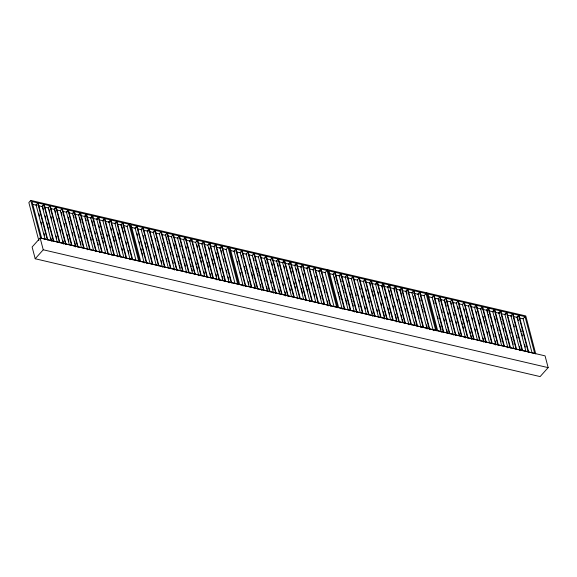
<?xml version="1.0" encoding="UTF-8"?>
<svg xmlns="http://www.w3.org/2000/svg" width="577" height="577" viewBox="0 0 577 577"><rect width="100%" height="100%" fill="white"/><g stroke="black" fill="none" stroke-linecap="round" stroke-linejoin="round"><path stroke-width="0.87" d="M535.766 353.968L525.784 315.936L30.776 200.407L28.85 202.556L38.825 240.595M45.035 239.044L36.077 204.893L37.685 203.097L38.183 203.212L47.812 239.924M51.324 241.309L42.143 206.306L43.751 204.51L44.249 204.626L53.877 241.337L53.38 241.222L43.751 204.51M44.249 204.626L42.64 206.422L42.143 206.306M57.166 241.871L48.208 207.72L49.817 205.931L50.307 206.047L59.943 242.751M63.456 244.143L54.274 209.141L55.875 207.345L56.373 207.46L66.002 244.172L65.511 244.057L55.875 207.345M56.373 207.46L54.765 209.256L54.274 209.141M69.29 244.698L60.333 210.555L61.941 208.759L62.439 208.874L72.067 245.586M40.152 238.02L32.117 246.992L35.204 258.756L540.115 376.593L548.15 367.628L545.063 355.858L40.152 238.02L43.239 249.783L35.204 258.756M75.58 246.97L66.398 211.968L68.007 210.172L68.497 210.288L78.133 246.999L77.635 246.884L68.007 210.172M68.497 210.288L66.896 212.084L66.398 211.968M81.422 247.533L72.464 213.382L74.072 211.586L74.563 211.701L84.192 248.413L83.701 248.298L74.072 211.586M74.563 211.701L72.954 213.497L72.464 213.382M87.711 249.798L78.53 214.795L80.131 213.007L80.629 213.122L90.257 249.827L89.767 249.711L80.131 213.007M80.629 213.122L79.02 214.911L78.53 214.795M93.546 250.36L84.588 216.216L86.197 214.42L86.694 214.536L96.323 251.247L95.825 251.132L86.197 214.42M86.694 214.536L85.086 216.332L84.588 216.216M99.835 252.632L90.654 217.63L92.262 215.834L92.753 215.949L102.389 252.661L101.891 252.546L92.262 215.834M92.753 215.949L91.152 217.745L90.654 217.63M105.678 253.195L96.72 219.044L98.328 217.248L98.818 217.363L108.447 254.075L107.957 253.959L98.328 217.248M98.818 217.363L97.21 219.159L96.72 219.044M111.967 255.46L102.785 220.457L104.387 218.669L104.884 218.784L114.513 255.488M104.35 219.375L103.276 220.573L102.785 220.457M118.025 256.873L108.844 221.871L110.452 220.082L110.95 220.198L120.579 256.909L120.081 256.794L110.452 220.082M110.95 220.198L109.341 221.994L108.844 221.871M123.867 257.436L114.91 223.292L116.518 221.496L117.008 221.611L126.644 258.323M130.157 259.708L120.975 224.705L122.584 222.91L123.074 223.025L132.703 259.737L132.212 259.621L122.584 222.91M136.064 260.523L127.106 226.372L129.039 224.222L32.016 201.575L41.645 238.287L138.668 260.934L129.039 224.222M144.264 262.997L135.083 227.994L136.691 226.206L137.182 226.321L146.81 263.025L146.32 262.91L136.691 226.206M136.648 226.92L135.573 228.11L135.083 227.994M150.107 263.559L141.149 229.415L142.75 227.619L143.247 227.735L152.876 264.446L152.386 264.331L142.75 227.619M143.247 227.735L141.639 229.531L141.149 229.415M156.165 264.973L147.207 230.829L148.816 229.033L149.313 229.148L158.942 265.86M148.772 229.747L147.705 230.944L147.207 230.829M162.454 267.245L153.273 232.242L154.881 230.447L155.372 230.562L165.008 267.274L164.51 267.158L154.881 230.447M155.372 230.562L153.77 232.358L153.273 232.242M168.296 267.807L159.339 233.656L160.947 231.867L161.437 231.983L171.066 268.687M174.586 270.079L165.397 235.077L167.005 233.281L167.503 233.397L177.132 270.108L176.641 269.993L167.005 233.281M173.071 234.695L182.7 271.406L183.197 271.522L173.569 234.81L173.071 234.695L171.463 236.491L180.421 270.635M186.71 272.907L177.528 237.904L179.137 236.108L179.627 236.224L189.263 272.935L188.766 272.82L179.137 236.108M185.203 237.522L194.831 274.234L195.322 274.349L185.693 237.637L185.203 237.522L183.594 239.318L192.552 273.469M184.626 238.835L185.693 237.637M198.841 275.734L189.653 240.732L191.261 238.943L191.759 239.058L201.387 275.763L200.897 275.647L191.261 238.943M197.327 240.357L206.955 277.068L207.453 277.184L197.824 240.472L197.327 240.357L195.718 242.152L204.676 276.296M196.75 241.669L197.824 240.472M210.742 277.71L201.784 243.566L203.392 241.77L203.883 241.886L213.519 278.597L213.021 278.482L203.392 241.77M209.451 243.184L219.087 279.895L219.577 280.011L209.949 243.299L209.451 243.184L207.85 244.98L217.031 279.982M208.881 244.497L209.949 243.299M222.873 280.545L213.908 246.393L215.517 244.605L216.014 244.72L225.643 281.425L225.145 281.309L215.517 244.605M229.156 282.809L219.974 247.807L221.582 246.018L222.08 246.134L231.709 282.845L231.211 282.723L221.582 246.018M221.005 247.331L222.08 246.134M235.07 283.632L226.112 249.48L228.038 247.331L131.015 224.684L140.651 261.395L237.666 284.035L228.038 247.331M243.263 286.105L234.082 251.103L235.69 249.307L236.188 249.423L245.816 286.134L245.319 286.019L235.69 249.307M241.756 250.721L251.384 287.433L251.882 287.548L242.246 250.836L241.756 250.721L240.147 252.517L249.105 286.668M241.179 252.034L242.246 250.836M255.171 288.082L246.213 253.93L247.814 252.142L248.312 252.257L257.941 288.962L257.45 288.846L247.814 252.142M253.88 253.555L263.509 290.267L264.006 290.382L254.378 253.671L253.88 253.555L252.272 255.351L261.46 290.354M253.303 254.868L254.378 253.671M267.295 290.909L258.337 256.765L259.946 254.969L260.443 255.084L270.072 291.796M273.585 293.181L264.403 258.179L266.011 256.383L266.502 256.498L276.138 293.21L275.64 293.094L266.011 256.383M265.434 257.695L266.502 256.498M279.427 293.743L270.469 259.592L272.07 257.804L272.568 257.919L282.196 294.623M285.716 296.008L276.527 261.006L278.136 259.217L278.633 259.333L288.262 296.044L287.764 295.929L278.136 259.217M291.551 296.571L282.593 262.427L284.201 260.631L284.699 260.746L294.328 297.458L293.83 297.343L284.201 260.631M284.699 260.746L283.091 262.542L282.593 262.427M297.84 298.843L288.659 263.84L290.267 262.045L290.758 262.16L300.393 298.872L299.896 298.756L290.267 262.045M303.682 299.405L294.724 265.254L296.326 263.458L296.823 263.574L306.452 300.285L305.961 300.17L296.326 263.458M296.823 263.574L295.215 265.37L294.724 265.254M309.972 301.67L300.783 266.668L302.391 264.879L302.889 264.994L312.518 301.699L312.02 301.583L302.391 264.879M315.807 302.233L306.849 268.089L308.457 266.293L308.955 266.408L318.583 303.12L318.086 303.004L308.457 266.293M308.955 266.408L307.346 268.204L306.849 268.089M321.872 303.646L312.914 269.502L314.523 267.706L315.013 267.822L324.649 304.533M328.162 305.918L318.98 270.916L320.581 269.12L321.079 269.235L330.708 305.947L330.217 305.832L320.581 269.12M321.079 269.235L319.47 271.031L318.98 270.916M334.069 306.733L325.111 272.589L327.044 270.433L230.021 247.793L239.65 284.497L336.672 307.144L327.044 270.433M342.269 309.214L333.088 274.212L334.689 272.416L335.187 272.532L344.815 309.243L344.325 309.128L334.689 272.416M348.104 309.77L339.146 275.626L340.755 273.83L341.252 273.945L350.881 310.657L350.383 310.541L340.755 273.83M341.252 273.945L339.644 275.741L339.146 275.626M354.393 312.042L345.212 277.039L346.82 275.243L347.318 275.359L356.947 312.07M360.236 312.604L351.278 278.453L352.886 276.657L353.376 276.772L363.012 313.484L362.515 313.369L352.886 276.657M353.376 276.772L351.768 278.568L351.278 278.453M366.301 314.018L357.343 279.867L358.944 278.078L359.442 278.193L369.071 314.898M372.583 316.29L363.402 281.287L365.01 279.492L365.508 279.607L375.137 316.319L374.639 316.203L365.01 279.492M365.508 279.607L363.899 281.403L363.402 281.287M378.425 316.845L369.468 282.701L371.076 280.905L371.566 281.021L381.202 317.732M384.715 319.117L375.533 284.115L377.142 282.319L377.632 282.434L387.261 319.146L386.77 319.031L377.142 282.319M377.632 282.434L376.024 284.23L375.533 284.115M390.557 319.68L381.599 285.528L383.2 283.74L383.698 283.855L393.326 320.56L392.836 320.444L383.2 283.74M396.839 321.944L387.657 286.942L389.266 285.153L389.763 285.269L399.392 321.98L398.895 321.858L389.266 285.153M402.681 322.507L393.723 288.363L395.332 286.567L395.822 286.682L405.458 323.394L404.96 323.279L395.332 286.567M408.97 324.779L399.789 289.777L401.397 287.981L401.888 288.096L411.516 324.808L411.026 324.692L401.397 287.981M414.813 325.341L405.855 291.19L407.456 289.394L407.953 289.51L417.582 326.221L417.092 326.106L407.456 289.394M421.095 327.606L411.913 292.604L413.521 290.815L414.019 290.931L423.648 327.635L423.15 327.52L413.521 290.815M427.16 329.027L417.979 294.025L419.587 292.229L420.078 292.344L429.714 329.056L429.216 328.94L419.587 292.229M433.298 330.693L424.117 295.691L426.042 293.542L329.02 270.894L338.649 307.606L435.671 330.246L426.042 293.542M441.268 332.316L432.086 297.314L433.695 295.518L434.185 295.633L443.821 332.345L443.324 332.229L433.695 295.518M447.11 332.879L438.152 298.727L439.761 296.939L440.251 297.054L449.88 333.758L449.389 333.643L439.761 296.939M453.399 335.143L444.218 300.148L445.819 298.352L446.317 298.468L455.945 335.179L455.455 335.064L445.819 298.352M459.234 335.706L450.276 301.562L451.885 299.766L452.382 299.881L462.011 336.593L461.513 336.478L451.885 299.766M465.524 337.978L456.342 302.975L457.95 301.18L458.441 301.295L468.077 338.007L467.579 337.891L457.95 301.18M471.589 339.391L462.408 304.389L464.016 302.593L464.507 302.709L474.135 339.42L473.645 339.305L464.016 302.593M477.431 339.954L468.466 305.803L470.075 304.014L470.572 304.129L480.201 340.834M483.714 342.226L474.532 307.224L476.14 305.428L476.638 305.543L486.267 342.255L485.769 342.139L476.14 305.428M489.556 342.781L480.598 308.637L482.206 306.841L482.697 306.957L492.332 343.668M495.845 345.053L486.663 310.051L488.272 308.255L488.762 308.37L498.391 345.082L497.901 344.967L488.272 308.255M501.687 345.616L492.722 311.465L494.33 309.676L494.828 309.791L504.457 346.496L503.966 346.38L494.33 309.676M494.828 309.791L493.22 311.58L492.722 311.465M507.969 347.881L498.788 312.878L500.396 311.09L500.894 311.205L510.522 347.909L510.025 347.794L500.396 311.09M513.811 348.443L504.853 314.299L506.462 312.503L506.952 312.619L516.588 349.33L516.09 349.215L506.462 312.503M506.952 312.619L505.351 314.415L504.853 314.299M520.101 350.715L510.919 315.713L512.52 313.917L513.018 314.032L522.647 350.744M525.943 351.278L516.978 317.126L518.586 315.33L519.084 315.446L528.712 352.158L528.215 352.042L518.586 315.33M519.084 315.446L517.475 317.242L516.978 317.126M532.073 352.944L523.115 318.8L525.041 316.643L428.026 294.003L437.654 330.708L534.677 353.355L525.041 316.643M36.077 204.893L36.575 205.008M48.208 207.72L48.699 207.835M60.333 210.555L60.83 210.67M114.91 223.292L115.407 223.407M120.975 224.705L121.466 224.821M159.339 233.656L159.829 233.772M165.397 235.077L165.895 235.192M177.528 237.904L178.026 238.02M189.653 240.732L190.15 240.847M201.784 243.566L202.282 243.682M213.908 246.393L214.406 246.509M219.974 247.807L220.472 247.922M234.082 251.103L234.579 251.219M246.213 253.93L246.704 254.046M258.337 256.765L258.835 256.88M264.403 258.179L264.901 258.294M270.469 259.592L270.959 259.708M276.527 261.006L277.025 261.129M288.659 263.84L289.156 263.956M300.783 266.668L301.281 266.783M312.914 269.502L313.405 269.618M333.088 274.212L333.578 274.327M345.212 277.039L345.71 277.155M357.343 279.867L357.834 279.982M369.468 282.701L369.965 282.817L370.636 285.377M381.599 285.528L382.089 285.644L382.76 288.204M387.657 286.942L388.155 287.058M393.723 288.363L394.221 288.478L394.892 291.039M399.789 289.777L400.279 289.892M405.855 291.19L406.345 291.306L407.016 293.866M411.913 292.604L412.411 292.719M417.979 294.025L418.476 294.14M432.086 297.314L432.584 297.429M438.152 298.727L438.643 298.843L439.321 301.403M444.218 300.148L444.708 300.264M450.276 301.562L450.774 301.677L451.445 304.238M456.342 302.975L456.84 303.091M462.408 304.389L462.898 304.505M468.466 305.803L468.964 305.918M474.532 307.224L475.03 307.339M480.598 308.637L481.095 308.753M486.663 310.051L487.154 310.166L487.832 312.727M498.788 312.878L499.285 312.994M510.919 315.713L511.41 315.828M32.709 204.345L36.207 205.16M37.952 205.563L42.323 206.588M44.948 207.201L48.439 208.016M50.192 208.42L54.563 209.444M57.181 210.057L60.679 210.872M62.424 211.276L66.795 212.3M68.548 212.704L72.918 213.728M74.664 214.132L79.035 215.156M80.78 215.56L85.151 216.584M86.903 216.988L91.274 218.012M93.02 218.416L97.39 219.44M99.136 219.844L103.507 220.868M105.259 221.272L109.63 222.296M111.375 222.7L115.746 223.725M117.492 224.128L121.862 225.153M123.615 225.557L127.106 226.372M130.835 227.244L135.206 228.261M137.831 228.874L141.329 229.689M143.074 230.1L148.318 231.327M150.063 231.73L153.561 232.545M155.314 232.957L159.685 233.973M161.43 234.385L165.801 235.402M167.546 235.813L171.917 236.83M173.67 237.241L178.033 238.258M179.786 238.669L184.157 239.686M185.902 240.097L190.273 241.114M192.018 241.525L195.516 242.34M198.142 242.953L202.513 243.97M204.258 244.381L207.756 245.196M210.374 245.809L214.745 246.826M216.498 247.237L220.868 248.254M222.614 248.665L226.112 249.48M230.713 250.555L234.212 251.37M235.957 251.781L240.328 252.798M242.953 253.411L246.444 254.226M248.197 254.637L252.567 255.654M254.313 256.065L258.684 257.082M260.429 257.493L264.8 258.51M266.552 258.922L270.923 259.938M272.669 260.342L277.039 261.367M278.785 261.77L283.156 262.795M284.908 263.199L289.279 264.223M291.024 264.627L295.395 265.651M297.141 266.055L301.511 267.079M303.264 267.483L307.628 268.507M309.38 268.911L313.751 269.935M315.496 270.339L318.994 271.161M320.74 271.565L325.111 272.589M328.84 273.455L334.083 274.681M335.836 275.085L339.326 275.907M341.079 276.311L346.323 277.537M348.068 277.941L351.566 278.763M353.312 279.167L357.682 280.184M359.435 280.595L363.806 281.612M365.551 282.023L369.922 283.04M371.667 283.451L376.038 284.468M377.791 284.879L382.162 285.896M383.907 286.307L388.278 287.324M390.023 287.735L394.394 288.752M396.147 289.164L400.517 290.181M402.263 290.592L406.634 291.609M408.379 292.02L411.877 292.835M413.622 293.246L418.873 294.465M420.619 294.876L424.117 295.691M428.718 296.766L432.216 297.581M434.834 298.194L439.205 299.211M440.951 299.622L444.449 300.437M447.074 301.05L450.565 301.865M452.318 302.276L456.688 303.293M459.306 303.906L462.804 304.721M464.55 305.132L468.921 306.149M470.673 306.56L475.044 307.577M476.79 307.988L481.16 309.005M482.906 309.416L487.276 310.433M489.029 310.844L493.4 311.861M495.145 312.272L499.516 313.289M501.262 313.7L504.76 314.515M507.385 315.121L511.756 316.146M513.501 316.549L516.999 317.372M519.617 317.977L523.115 318.8M43.239 249.783L548.15 367.628M517.699 318.093L518.37 320.661M520.613 329.193L521.283 331.753M521.731 333.463L522.401 336.023M524.644 344.563L525.315 347.123M512.52 313.917L522.156 350.628M513.653 324.368L514.323 326.928M516.566 335.461L517.237 338.021M519.473 346.561L520.144 349.121M509.606 330.635L510.277 333.196M511.395 337.466L512.066 340.026M512.513 341.728L513.184 344.289M500.403 317.263L501.074 319.824M501.521 321.533L502.199 324.094M503.317 328.363L503.988 330.924M505.553 336.903L506.224 339.464M494.561 316.701L495.91 321.829M497.475 327.801L498.146 330.361M499.271 334.631L499.942 337.192M500.389 338.901L501.06 341.461M488.279 314.436L488.95 316.997M491.186 325.536L491.856 328.097M493.429 334.069L494.1 336.629M495.217 340.899L495.888 343.459M482.206 306.841L491.835 343.553M483.108 316.434L483.778 318.994M484.226 320.704L484.904 323.264M487.139 331.804L487.81 334.364M476.148 311.602L476.818 314.169M478.391 320.141L479.732 325.262M483.093 338.072L483.764 340.632M470.075 304.014L479.711 340.718M472.101 317.877L472.772 320.437M475.015 328.969L475.686 331.53M464.023 308.774L464.694 311.335M465.812 315.605L466.483 318.165M466.93 319.874L467.601 322.435M469.844 330.974L470.515 333.535M470.962 335.237L471.633 337.797M457.734 306.502L458.405 309.07M459.97 315.042L460.648 317.602M461.766 321.872L462.437 324.433M462.884 326.142L463.555 328.702M453.688 312.77L454.359 315.338M455.924 321.31L456.595 323.87M458.838 332.41L459.508 334.97M444.932 301.115L446.281 306.236M447.846 312.215L448.517 314.775M449.634 319.045L450.305 321.605M441.556 309.943L442.227 312.503M443.8 318.482L444.47 321.043M446.706 329.575L447.377 332.143M433.478 300.848L434.149 303.408M437.51 316.21L438.181 318.771M439.746 324.75L441.095 329.871M426.785 292.827L436.767 330.866M419.594 298.403L420.265 300.97M421.383 305.233L422.054 307.793M422.508 309.503L423.179 312.063M426.54 324.873L427.211 327.433M413.305 296.138L413.976 298.698M415.548 304.67L416.219 307.238M417.337 311.501L418.008 314.068M418.455 315.77L419.126 318.331M409.259 302.406L409.93 304.966M411.495 310.945L412.173 313.506M414.409 322.038L415.079 324.599M400.503 290.743L401.852 295.864M403.417 301.843L404.088 304.404M405.213 308.673L405.883 311.234M397.127 299.571L397.805 302.139M399.371 308.111L400.041 310.671M401.159 314.941L401.83 317.501M402.284 319.211L402.955 321.771M389.049 290.476L389.72 293.037M390.167 294.746L390.845 297.306M393.081 305.846L393.752 308.406M395.324 314.378L396.666 319.499M385.003 296.744L385.674 299.304M387.917 307.844L388.588 310.404M389.035 312.114L389.706 314.674M378.043 291.912L378.714 294.472M380.957 303.012L381.628 305.572M383.193 311.551L384.534 316.672M371.076 280.905L380.705 317.617M371.754 289.647L372.425 292.207M372.872 293.917L373.55 296.477M376.904 309.279L377.574 311.84M365.912 289.084L366.59 291.645M367.708 295.914L368.378 298.475M368.826 300.184L369.496 302.745M371.739 311.277L372.41 313.845M358.944 278.078L368.58 314.782M359.63 286.812L360.3 289.373M361.866 295.352L362.536 297.912M364.779 306.452L365.45 309.012M355.576 293.08L356.254 295.648M358.49 304.18L359.161 306.74M346.82 275.243L356.449 311.955M347.498 283.985L348.169 286.545M349.741 292.525L351.083 297.645M351.53 299.348L352.201 301.915M352.648 303.617L353.326 306.178M340.538 279.153L341.209 281.713M342.334 285.983L343.005 288.543M343.452 290.253L344.123 292.813M345.688 298.792L347.037 303.913M334.249 276.888L334.927 279.448M335.374 281.15L336.045 283.718M338.281 292.25L338.959 294.811M339.406 296.52L340.077 299.081M327.786 269.726L337.761 307.757M321.49 278.713L322.161 281.273M323.279 285.543L323.949 288.103M324.397 289.813L325.075 292.373M327.31 300.913L327.981 303.473M314.523 267.706L324.151 304.418M315.201 276.448L315.871 279.008M317.437 284.98L318.115 287.541M320.35 296.08L321.021 298.641M311.154 282.716L311.825 285.276M314.061 293.816L314.732 296.376M303.069 273.613L303.747 276.174M305.312 282.153L306.654 287.274M307.101 288.983L307.779 291.544M296.109 268.788L296.787 271.349M299.023 279.881L299.694 282.442M301.266 288.421L302.608 293.542M289.827 266.516L290.498 269.077M290.945 270.786L291.616 273.347M293.859 281.886L294.53 284.447M294.977 286.149L295.648 288.716M283.985 265.954L284.656 268.514M286.899 277.054L287.57 279.614M289.805 288.154L290.483 290.714M277.696 263.689L278.366 266.249M282.845 283.321L283.523 285.882M285.088 291.861L285.983 295.273M272.07 257.804L281.706 294.508M271.854 263.126L272.532 265.687M273.649 269.957L274.32 272.517M274.767 274.226L275.438 276.787M278.799 289.589L279.47 292.15M265.571 260.854L266.242 263.415M267.807 269.394L269.156 274.515M270.721 280.494L271.392 283.055M272.51 287.324L273.181 289.885M259.946 254.969L269.574 291.681M260.4 262.852L261.071 265.42M261.518 267.122L262.196 269.683M264.432 278.222L265.103 280.783M266.675 286.762L267.346 289.322M253.44 258.027L254.111 260.588M255.683 266.56L257.025 271.688M257.472 273.39L258.143 275.95M260.386 284.49L261.056 287.05M249.394 264.295L250.065 266.855M251.63 272.827L252.978 277.955M254.544 283.927L255.214 286.488M241.316 255.193L241.987 257.753M244.222 266.293L244.9 268.853M245.348 270.563L246.018 273.123M248.254 281.663L248.932 284.223M237.262 261.46L237.94 264.021M240.176 272.56L240.847 275.121M228.78 246.617L238.763 284.656M221.142 250.49L221.813 253.051M223.378 259.023L224.056 261.583M226.292 270.123L226.963 272.683M228.088 276.953L228.759 279.513M215.971 252.488L216.649 255.048M217.096 256.758L217.767 259.318M220.003 267.851L220.681 270.418M222.246 276.39L222.917 278.951M209.011 247.656L209.689 250.216M211.925 258.756L212.596 261.316M213.043 263.025L213.721 265.586M215.957 274.118L216.627 276.686M204.965 253.923L205.636 256.484M207.208 262.463L208.549 267.584M210.115 273.563L210.793 276.123M196.887 244.828L197.558 247.389M199.801 255.921L200.471 258.489M200.919 260.191L201.589 262.751M203.832 271.291L204.503 273.851M192.841 251.096L193.511 253.656M195.747 262.196L196.425 264.756M196.872 266.459L197.543 269.019M185.881 246.264L186.551 248.824M188.787 257.364L189.465 259.924M190.583 264.194L191.254 266.754M191.701 268.464L192.372 271.024M179.591 243.999L180.262 246.559M182.505 255.092L183.176 257.652M184.741 263.631L185.412 266.192M173.749 243.436L175.098 248.557M176.663 254.529L177.334 257.097M178.452 261.359L179.13 263.92M179.577 265.629L180.248 268.19M166.342 236.895L167.013 239.455M167.46 241.164L168.138 243.725M170.374 252.264L171.044 254.825M172.617 260.804L173.288 263.364M160.947 231.867L170.576 268.572M162.296 243.162L162.966 245.723M163.414 247.432L164.084 249.992M166.327 258.532L166.998 261.092M155.336 238.337L156.006 240.897M157.579 246.869L158.92 251.998M161.156 260.53L161.834 263.09M148.816 229.033L158.444 265.745M151.289 244.605L151.96 247.165M154.196 255.698L154.874 258.265M143.211 235.503L143.882 238.063M145 242.333L145.671 244.893M146.118 246.603L146.789 249.163M136.922 233.238L137.593 235.798M139.158 241.77L139.829 244.331M140.954 248.6L141.625 251.161M142.072 252.87L142.743 255.431M129.782 223.508L139.757 261.547M121.913 226.53L122.591 229.091M123.038 230.8L123.709 233.36M125.945 241.893L126.623 244.453M128.188 250.432L128.859 252.993M116.518 221.496L126.147 258.207M117.867 232.798L118.537 235.358M118.985 237.068L119.663 239.628M121.898 248.16L122.569 250.721M110.907 227.965L111.577 230.526M113.15 236.505L114.491 241.626M104.387 218.669L114.022 255.373M106.86 234.233L107.531 236.794M109.774 245.333L110.445 247.894M98.782 225.138L99.453 227.699M100.571 231.968L101.242 234.529M101.689 236.231L102.367 238.791M102.814 240.501L103.485 243.061M91.822 220.306L93.164 225.427M94.736 231.406L95.407 233.966M96.525 238.236L97.196 240.797M97.643 242.499L98.314 245.066M85.533 218.034L86.204 220.594M88.447 229.134L89.118 231.694M90.683 237.674L91.354 240.234M79.691 217.479L81.04 222.599M82.605 228.571L83.276 231.132M84.393 235.402L85.071 237.962M73.409 215.207L74.08 217.767M76.315 226.307L76.986 228.867M78.559 234.839L79.229 237.399M80.347 241.669L81.018 244.23M68.237 217.204L68.908 219.765M69.355 221.474L70.026 224.035M72.269 232.574L72.94 235.135M74.505 241.107L75.854 246.235M61.941 208.759L71.57 245.47M61.277 212.379L61.948 214.94M64.191 223.472L64.862 226.033M67.098 234.572L67.776 237.133M68.223 238.842L68.894 241.402M54.988 210.107L55.659 212.668M57.231 218.647L57.902 221.207M60.138 229.74L60.816 232.3M63.052 240.84L63.722 243.4M49.817 205.931L59.445 242.636M49.153 209.545L49.824 212.105M50.942 216.375L51.613 218.935M56.092 236.007L56.762 238.568M42.864 207.273L43.535 209.84M45.1 215.812L45.771 218.373M46.896 222.643L47.566 225.203M48.014 226.912L48.684 229.473M50.927 238.012L51.598 240.573M37.685 203.097L47.314 239.808M38.818 213.548L39.488 216.108M41.054 222.08L41.724 224.641M43.967 233.18L44.638 235.741M30.776 200.407L40.758 238.438"/></g></svg>
